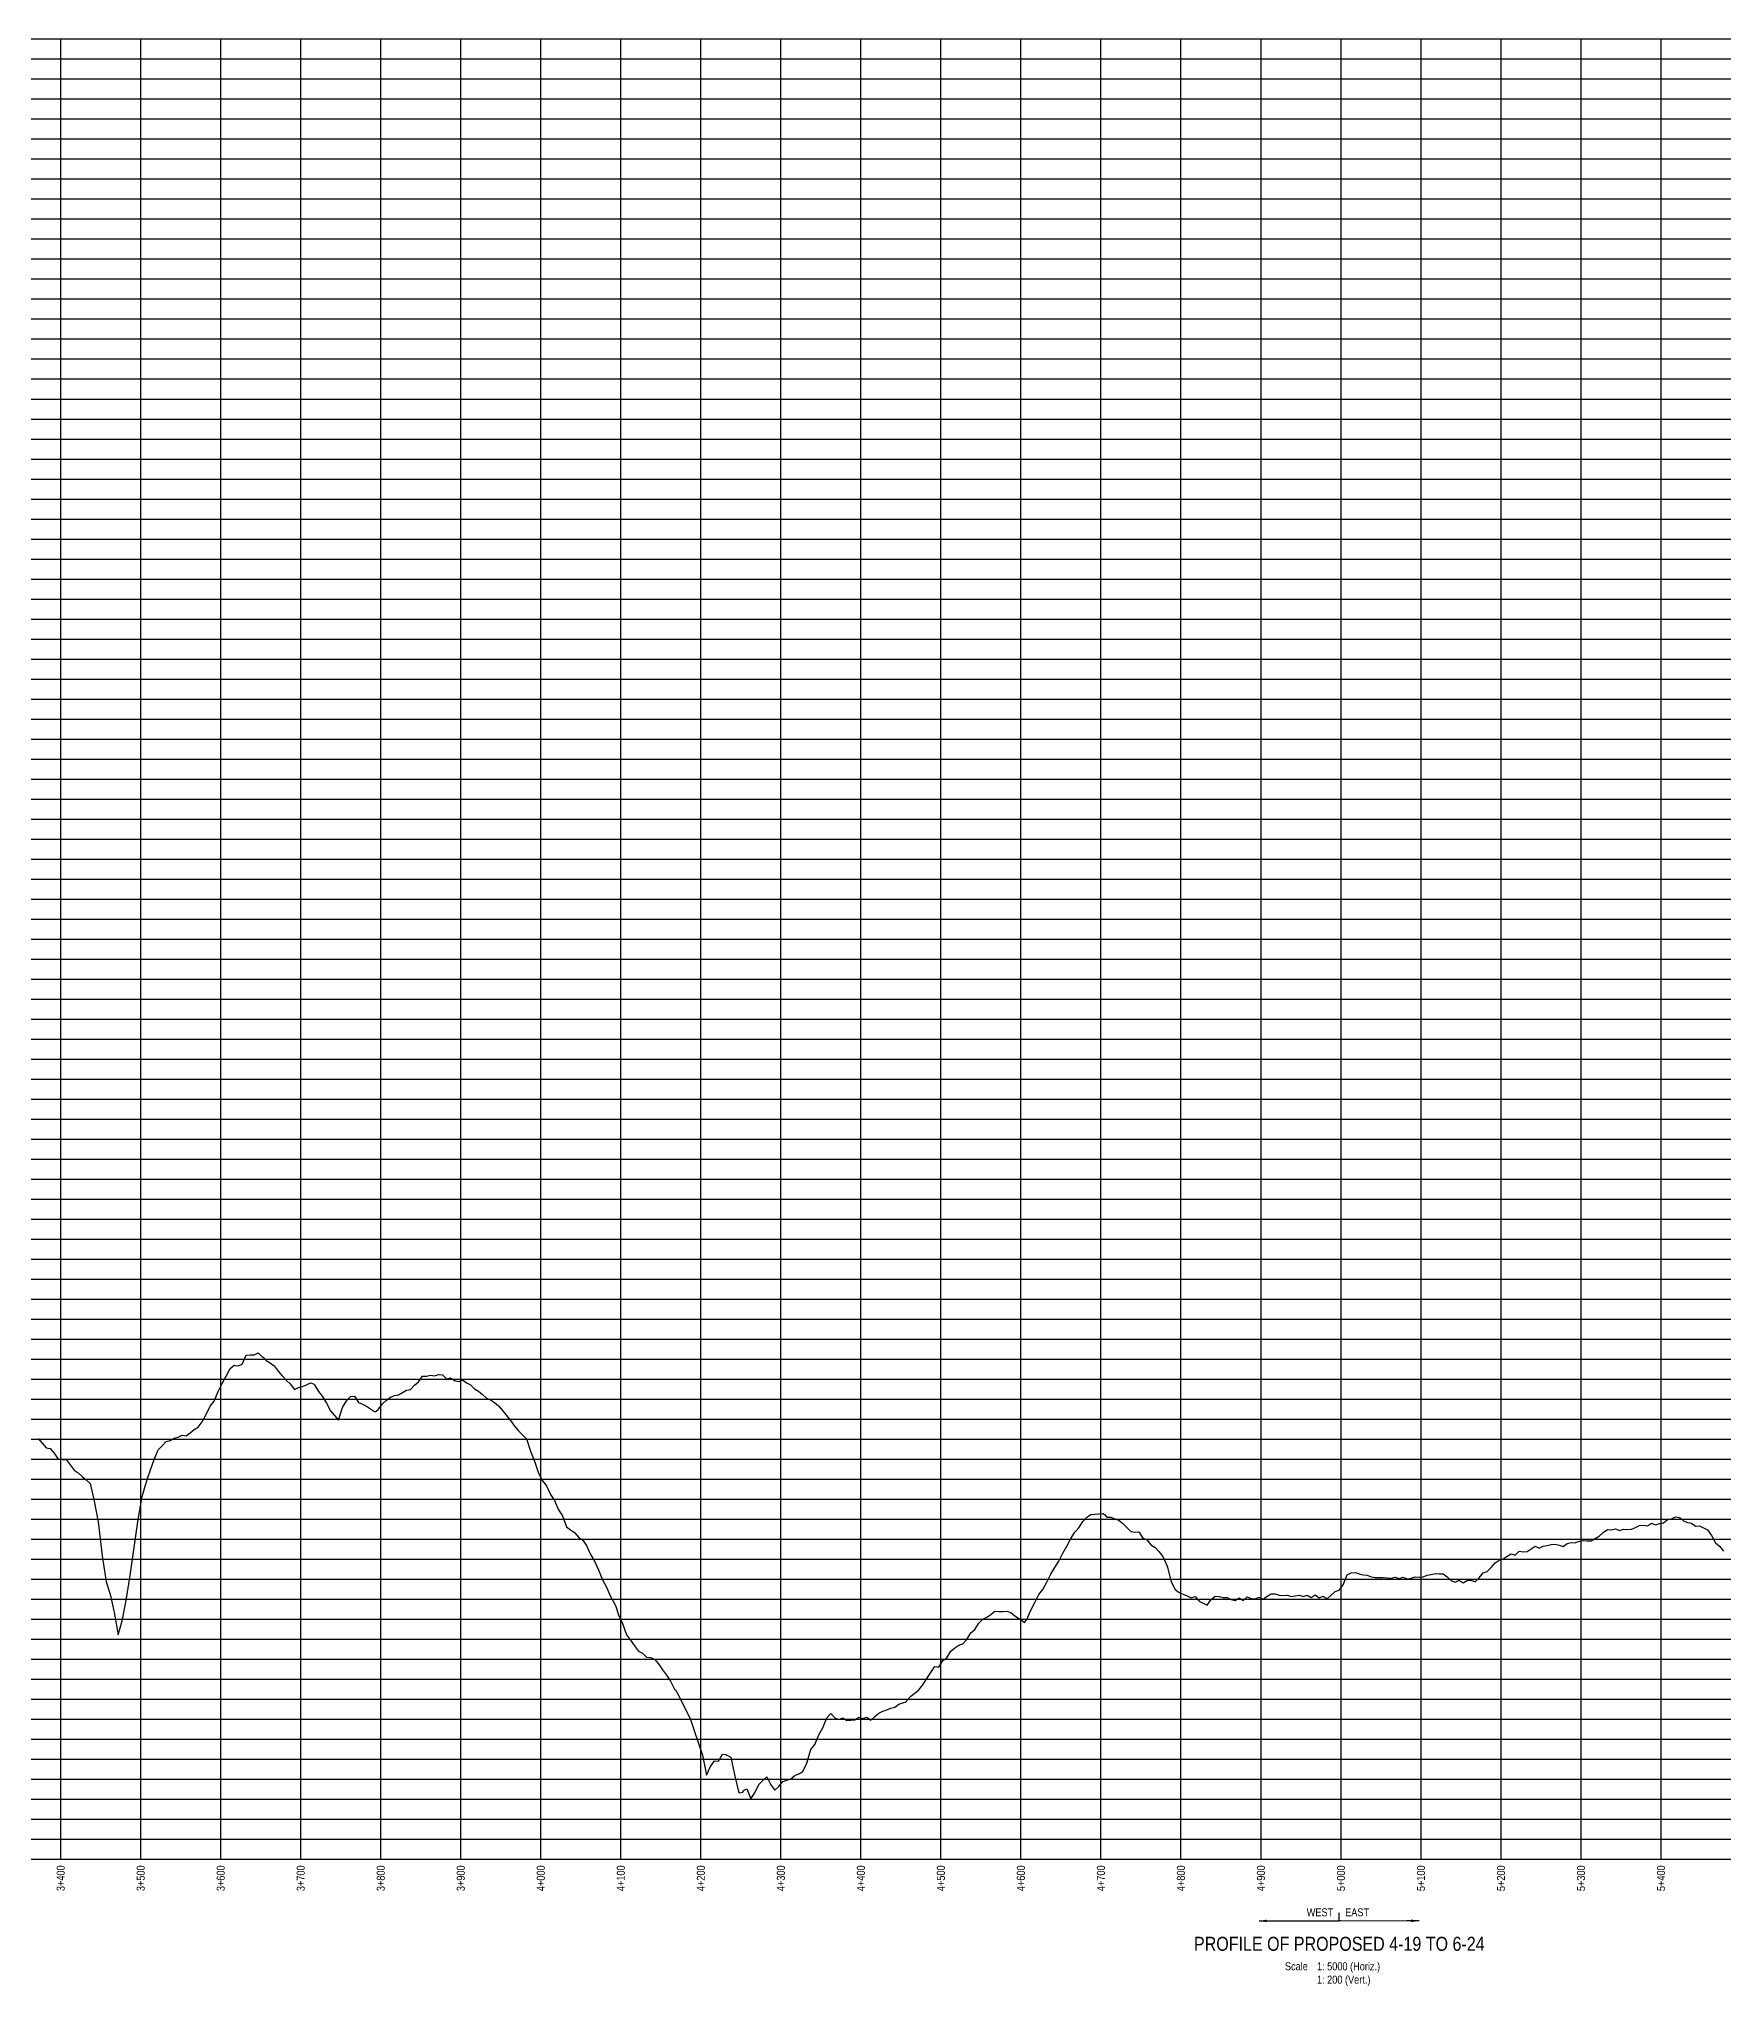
# Model space of a CAD drawing. Extents: x 471563 to 508050, y 6028961 to 6050146.
# Drawn here: x 474972 to 477075, y 6036228 to 6038660 of the extents above; entities that cross this region are included whole.
import ezdxf
from ezdxf.enums import TextEntityAlignment as Align

# ---------------------------------------------------------------- set-up
doc = ezdxf.new("R2010")
doc.units = 0
doc.header["$LTSCALE"] = 5
for name, color, linetype in [('CG-NOTES', 7, 'Continuous'), ('DETAIL-T', 7, 'Continuous'), ('L-DETAIL-T', 3, 'Continuous'), ('P-CROSSINGS-GRID', 8, 'Continuous'), ('P-CROSSINGS-LINE', 3, 'Continuous')]:
    doc.layers.add(name, color=color, linetype=linetype)
doc.styles.add('140', font='ARIALN.TTF', dxfattribs={"height": 15})
doc.styles.add('80', font='ARIALN.TTF', dxfattribs={"height": 10})
doc.styles.add('80CG', font='ARIALN.TTF', dxfattribs={"height": 10})
doc.styles.add('80L', font='ARIALN.TTF', dxfattribs={"height": 10})
doc.dimstyles.new('Compass 5 000', dxfattribs={"dimscale": 5, "dimtxt": 9, "dimasz": 2, "dimexe": 0.2, "dimexo": 0.0625, "dimgap": 0.5, "dimtad": 0, "dimtih": 1, "dimtoh": 1, "dimzin": 0, "dimdsep": 46, "dimtxsty": '80CG', "dimcen": 0.1, "dimse1": 1, "dimse2": 1, "dimclrd": 256, "dimclrt": 256, "dimaunit": 1, "dimadec": 4, "dimazin": 0, "dimtfac": 0.06, "dimtofl": 0, "dimtmove": 0, "dimatfit": 1, "dimfxl": 0.2, "dimtolj": 1, "dimtzin": 0, "dimlwd": -1, "dimarcsym": 0})

msp = doc.modelspace()

# ---------------------------------------------------------------- linework, layer by layer
at = {"layer": 'CG-NOTES'}
msp.add_line((476595.643, 6036309.117), (476595.643, 6036319.112), dxfattribs=at)
at = {"layer": 'P-CROSSINGS-GRID', "color": 8}
for p, q in [((471600.708, 6038659.869), (481495.475, 6038659.869)), ((474998.911, 6036386.071), (474998.911, 6038659.869)), ((475098.858, 6036386.071), (475098.858, 6038659.869)), ((475198.805, 6036386.071), (475198.805, 6038659.869)), ((475298.752, 6036386.071), (475298.752, 6038659.869)), ((475398.7, 6036386.071), (475398.7, 6038659.869)), ((475498.647, 6036386.071), (475498.647, 6038659.869)), ((475598.594, 6036386.071), (475598.594, 6038659.869)), ((475698.541, 6036386.071), (475698.541, 6038659.869)), ((475798.488, 6036386.071), (475798.488, 6038659.869)), ((475898.435, 6036386.071), (475898.435, 6038659.869)), ((475998.382, 6036386.071), (475998.382, 6038659.869)), ((476098.33, 6036386.071), (476098.33, 6038659.869)), ((476198.277, 6036386.071), (476198.277, 6038659.869)), ((476298.224, 6036386.071), (476298.224, 6038659.869)), ((476398.171, 6036386.071), (476398.171, 6038659.869)), ((476498.118, 6036386.071), (476498.118, 6038659.869)), ((476598.065, 6036386.071), (476598.065, 6038659.869)), ((476698.012, 6036386.071), (476698.012, 6038659.869)), ((476797.96, 6036386.071), (476797.96, 6038659.869)), ((476897.907, 6036386.071), (476897.907, 6038659.869)), ((476997.854, 6036386.071), (476997.854, 6038659.869)), ((471600.708, 6038634.882), (481495.475, 6038634.882)), ((471600.708, 6038609.895), (481495.475, 6038609.895)), ((471600.708, 6038584.908), (481495.475, 6038584.908)), ((471600.708, 6038559.921), (481495.475, 6038559.921)), ((471600.708, 6038534.935), (481495.475, 6038534.935)), ((471600.708, 6038509.948), (481495.475, 6038509.948)), ((471600.708, 6038484.961), (481495.475, 6038484.961)), ((471600.708, 6038459.974), (481495.475, 6038459.974)), ((471600.708, 6038434.987), (481495.475, 6038434.987)), ((471600.708, 6038410.001), (481495.475, 6038410.001)), ((471600.708, 6038385.014), (481495.475, 6038385.014)), ((471600.708, 6038360.027), (481495.475, 6038360.027)), ((471600.708, 6038335.04), (481495.475, 6038335.04)), ((471600.708, 6038310.054), (481495.475, 6038310.054)), ((471600.708, 6038285.067), (481495.475, 6038285.067)), ((471600.708, 6038260.08), (481495.475, 6038260.08)), ((471600.708, 6038235.093), (481495.475, 6038235.093)), ((471600.708, 6038210.106), (481495.475, 6038210.106)), ((471600.708, 6038185.12), (481495.475, 6038185.12)), ((471600.708, 6038160.133), (481495.475, 6038160.133)), ((471600.708, 6038135.146), (481495.475, 6038135.146)), ((471600.708, 6038110.159), (481495.475, 6038110.159)), ((471600.708, 6038085.172), (481495.475, 6038085.172)), ((471600.708, 6038060.186), (481495.475, 6038060.186)), ((471600.708, 6038035.199), (481495.475, 6038035.199)), ((471600.708, 6038010.212), (481495.475, 6038010.212)), ((471600.708, 6037985.225), (481495.475, 6037985.225)), ((471600.708, 6037960.239), (481495.475, 6037960.239)), ((471600.708, 6037935.252), (481495.475, 6037935.252)), ((471600.708, 6037910.265), (481495.475, 6037910.265)), ((471600.708, 6037885.278), (481495.475, 6037885.278)), ((471600.708, 6037860.291), (481495.475, 6037860.291)), ((471600.708, 6037835.305), (481495.475, 6037835.305)), ((471600.708, 6037810.318), (481495.475, 6037810.318)), ((471600.708, 6037785.331), (481495.475, 6037785.331)), ((471600.708, 6037760.344), (481495.475, 6037760.344)), ((471600.708, 6037735.357), (481495.475, 6037735.357)), ((471600.708, 6037710.371), (481495.475, 6037710.371)), ((471600.708, 6037685.384), (481495.475, 6037685.384)), ((471600.708, 6037660.397), (481495.475, 6037660.397)), ((471600.708, 6037635.41), (481495.475, 6037635.41)), ((471600.708, 6037610.424), (481495.475, 6037610.424)), ((471600.708, 6037585.437), (481495.475, 6037585.437)), ((471600.708, 6037560.45), (481495.475, 6037560.45)), ((471600.708, 6037535.463), (481495.475, 6037535.463)), ((471600.708, 6037510.476), (481495.475, 6037510.476)), ((471600.708, 6037485.49), (481495.475, 6037485.49)), ((471600.708, 6037460.503), (481495.475, 6037460.503)), ((471600.708, 6037435.516), (481495.475, 6037435.516)), ((471600.708, 6037410.529), (481495.475, 6037410.529)), ((471600.708, 6037385.542), (481495.475, 6037385.542)), ((471600.708, 6037360.556), (481495.475, 6037360.556)), ((471600.708, 6037335.569), (481495.475, 6037335.569)), ((471600.708, 6037310.582), (481495.475, 6037310.582)), ((471600.708, 6037285.595), (481495.475, 6037285.595)), ((471600.708, 6037260.609), (481495.475, 6037260.609)), ((471600.708, 6037235.622), (481495.475, 6037235.622)), ((471600.708, 6037210.635), (481495.475, 6037210.635)), ((471600.708, 6037185.648), (481495.475, 6037185.648)), ((471600.708, 6037160.661), (481495.475, 6037160.661)), ((471600.708, 6037135.675), (481495.475, 6037135.675)), ((471600.708, 6037110.688), (481495.475, 6037110.688)), ((471600.708, 6037085.701), (481495.475, 6037085.701)), ((471600.708, 6037060.714), (481495.475, 6037060.714)), ((471600.708, 6037035.727), (481495.475, 6037035.727)), ((471600.708, 6037010.741), (481495.475, 6037010.741)), ((471600.708, 6036985.754), (481495.475, 6036985.754)), ((471600.708, 6036960.767), (481495.475, 6036960.767)), ((471600.708, 6036935.78), (481495.475, 6036935.78)), ((471600.708, 6036910.794), (481495.475, 6036910.794)), ((471600.708, 6036885.807), (481495.475, 6036885.807)), ((471600.708, 6036860.82), (481495.475, 6036860.82)), ((471600.708, 6036835.833), (481495.475, 6036835.833)), ((471600.708, 6036810.846), (481495.475, 6036810.846)), ((471600.708, 6036785.86), (481495.475, 6036785.86)), ((471600.708, 6036760.873), (481495.475, 6036760.873)), ((471600.708, 6036735.886), (481495.475, 6036735.886)), ((471600.708, 6036710.899), (481495.475, 6036710.899)), ((471600.708, 6036685.912), (481495.475, 6036685.912)), ((471600.708, 6036660.926), (481495.475, 6036660.926)), ((471600.708, 6036635.939), (481495.475, 6036635.939)), ((471600.708, 6036610.952), (481495.475, 6036610.952)), ((471600.708, 6036585.965), (481495.475, 6036585.965)), ((471600.708, 6036560.979), (481495.475, 6036560.979)), ((471600.708, 6036535.992), (481495.475, 6036535.992)), ((471600.708, 6036511.005), (481495.475, 6036511.005)), ((471600.708, 6036486.018), (481495.475, 6036486.018)), ((471600.708, 6036461.031), (481495.475, 6036461.031)), ((471600.708, 6036436.045), (481495.475, 6036436.045)), ((471600.708, 6036411.058), (481495.475, 6036411.058)), ((471600.708, 6036386.071), (481495.475, 6036386.071))]:
    msp.add_line(p, q, dxfattribs=at)
at = {"layer": 'P-CROSSINGS-LINE', "color": 3, "flags": 128}
msp.add_lwpolyline([(474970.708, 6036911.646), (474975.708, 6036905.963), (474980.708, 6036899.914), (474985.708, 6036899.224), (474990.708, 6036893.347), (474995.708, 6036885.69), (475000.708, 6036885.362), (475005.708, 6036885.529), (475010.708, 6036878.676), (475015.708, 6036872.077), (475020.708, 6036868.734), (475025.708, 6036864.015), (475030.708, 6036860.04), (475035.708, 6036855.335), (475040.708, 6036833.189), (475045.708, 6036807.6), (475050.708, 6036765.122), (475055.708, 6036732.795), (475060.708, 6036717.25), (475065.708, 6036694.127), (475070.708, 6036666.246), (475075.708, 6036683.887), (475080.708, 6036709.228), (475085.708, 6036740.506), (475090.708, 6036775.632), (475095.708, 6036810.6), (475100.708, 6036839.24), (475105.708, 6036856.334), (475107.604, 6036862.932), (475110.708, 6036871.244), (475115.708, 6036885.293), (475120.708, 6036897.468), (475125.708, 6036902.551), (475130.708, 6036907.678), (475135.708, 6036909.228), (475140.708, 6036912.182), (475145.708, 6036913.361), (475150.708, 6036915.612), (475155.708, 6036915.111), (475160.708, 6036918.834), (475165.708, 6036922.985), (475170.708, 6036925.66), (475175.708, 6036932.524), (475180.708, 6036941.717), (475185.708, 6036951.917), (475190.708, 6036958.118), (475195.708, 6036970.414), (475200.708, 6036980.278), (475205.708, 6036989.311), (475210.708, 6036999.082), (475215.708, 6037003.234), (475216.889, 6037002.946), (475220.708, 6037002.467), (475225.708, 6037004.414), (475230.708, 6037015.684), (475235.708, 6037016.319), (475240.708, 6037016.332), (475245.708, 6037018.615), (475250.708, 6037013.686), (475251.268, 6037013.712), (475255.708, 6037009.059), (475260.708, 6037006.242), (475265.708, 6037002.537), (475270.708, 6036995.765), (475275.708, 6036989.905), (475280.708, 6036984.121), (475285.332, 6036980.09), (475290.708, 6036972.755), (475295.708, 6036975.149), (475300.708, 6036976.776), (475305.708, 6036978.798), (475310.708, 6036981.312), (475314.464, 6036979.999), (475315.708, 6036978.728), (475320.708, 6036970.237), (475325.708, 6036964.213), (475330.708, 6036955.907), (475335.708, 6036946.197), (475340.708, 6036940.317), (475345.708, 6036934.566), (475350.708, 6036950.203), (475355.708, 6036958.813), (475360.708, 6036964.119), (475365.708, 6036964.651), (475370.708, 6036956.557), (475375.708, 6036954.341), (475380.708, 6036951.878), (475385.708, 6036948.713), (475390.708, 6036945.161), (475392.562, 6036945.302), (475395.708, 6036948.163), (475400.708, 6036954.959), (475405.708, 6036959.635), (475410.708, 6036963.081), (475415.708, 6036965.265), (475420.708, 6036965.975), (475425.708, 6036968.887), (475430.708, 6036972.01), (475435.708, 6036972.775), (475440.708, 6036978.364), (475445.708, 6036982.482), (475450.708, 6036989.356), (475455.708, 6036989.472), (475460.708, 6036990.765), (475465.708, 6036989.923), (475470.708, 6036991.713), (475475.708, 6036991.106), (475480.708, 6036986.323), (475485.708, 6036987.351), (475490.708, 6036984.215), (475495.708, 6036982.715), (475497.395, 6036983.289), (475500.708, 6036985.014), (475505.708, 6036981.226), (475510.708, 6036978.804), (475515.708, 6036973.605), (475520.708, 6036970.639), (475525.708, 6036966.698), (475530.708, 6036961.927), (475535.708, 6036959.749), (475540.708, 6036956.609), (475545.708, 6036952.456), (475550.708, 6036946.64), (475555.708, 6036940.517), (475560.708, 6036933.966), (475565.708, 6036927.092), (475570.708, 6036921.135), (475575.708, 6036916.25), (475580.708, 6036911.063), (475585.708, 6036895.945), (475590.708, 6036883.244), (475595.708, 6036868.271), (475600.708, 6036858.561), (475605.708, 6036852.34), (475610.708, 6036841.684), (475615.708, 6036834.063), (475620.708, 6036822.45), (475625.708, 6036815.213), (475630.708, 6036801.445), (475635.708, 6036797.591), (475640.708, 6036794.276), (475645.708, 6036788.548), (475650.708, 6036784.844), (475655.708, 6036777.872), (475660.263, 6036767.377), (475665.708, 6036758.605), (475670.708, 6036747.641), (475675.708, 6036735.282), (475680.708, 6036726.12), (475685.708, 6036714.236), (475690.708, 6036705.513), (475692.108, 6036701.749), (475695.708, 6036691.332), (475700.708, 6036680.393), (475705.708, 6036666.23), (475710.708, 6036659.572), (475715.708, 6036652.735), (475720.708, 6036645.899), (475725.412, 6036643.277), (475730.708, 6036638.568), (475735.708, 6036637.866), (475740.708, 6036635.962), (475745.708, 6036630.091), (475750.708, 6036622.658), (475755.708, 6036615.854), (475760.708, 6036608.59), (475765.708, 6036598.349), (475766.989, 6036597.616), (475770.708, 6036591.021), (475775.708, 6036580.763), (475780.708, 6036571.009), (475785.708, 6036560.492), (475790.708, 6036545.701), (475795.708, 6036530.553), (475800.708, 6036515.978), (475805.708, 6036491.233), (475810.708, 6036501.945), (475815.708, 6036508.86), (475820.708, 6036508.778), (475825.708, 6036517.487), (475829.841, 6036516.699), (475830.708, 6036515.935), (475835.708, 6036513.61), (475840.708, 6036489.7), (475845.708, 6036468.834), (475850.708, 6036469.998), (475851.561, 6036471.912), (475855.708, 6036474.024), (475860.708, 6036461.499), (475865.708, 6036468.889), (475870.708, 6036479.344), (475875.708, 6036484.471), (475880.708, 6036489.089), (475885.708, 6036478.964), (475890.708, 6036472.205), (475895.708, 6036476.917), (475900.708, 6036483.323), (475905.708, 6036484.913), (475910.708, 6036486.668), (475915.708, 6036490.529), (475920.708, 6036492.787), (475925.708, 6036495.542), (475930.708, 6036505.952), (475935.708, 6036522.964), (475940.708, 6036529.401), (475945.708, 6036541.445), (475950.708, 6036550.308), (475955.708, 6036562.834), (475960.708, 6036568.033), (475965.708, 6036562.554), (475970.708, 6036560.652), (475975.708, 6036562.554), (475980.708, 6036559.503), (475985.708, 6036559.726), (475990.708, 6036560.197), (475995.708, 6036563.68), (476000.708, 6036561.726), (476005.708, 6036563.424), (476010.708, 6036559.645), (476015.708, 6036564.178), (476020.708, 6036568.567), (476025.708, 6036570.856), (476030.708, 6036572.601), (476035.708, 6036574.624), (476040.708, 6036575.892), (476045.708, 6036579.863), (476050.708, 6036581.475), (476054.812, 6036582.794), (476055.708, 6036584.441), (476060.708, 6036589.855), (476065.708, 6036593.475), (476070.708, 6036597.816), (476075.708, 6036604.007), (476080.708, 6036611.667), (476085.708, 6036619.369), (476090.708, 6036626.865), (476095.708, 6036626.02), (476100.708, 6036634.511), (476105.708, 6036637.547), (476110.708, 6036645.938), (476115.708, 6036650.086), (476120.708, 6036653.455), (476125.708, 6036655.039), (476130.708, 6036660.401), (476135.708, 6036669.007), (476140.708, 6036673.178), (476145.708, 6036681.153), (476150.708, 6036686.1), (476155.708, 6036688.654), (476160.708, 6036691.809), (476165.708, 6036695.962), (476170.708, 6036695.391), (476175.708, 6036695.722), (476180.708, 6036695.777), (476185.708, 6036694.141), (476190.708, 6036689.963), (476195.342, 6036687.404), (476200.708, 6036683.589), (476202.868, 6036681.584), (476205.708, 6036685.651), (476210.708, 6036697.256), (476215.708, 6036706.667), (476220.708, 6036716.95), (476225.708, 6036722.934), (476230.708, 6036732.356), (476235.708, 6036742.331), (476240.708, 6036750.59), (476245.708, 6036758.482), (476250.708, 6036768.453), (476255.708, 6036776.996), (476260.708, 6036786.577), (476265.708, 6036794.645), (476270.708, 6036800.015), (476275.708, 6036808.139), (476280.708, 6036813.275), (476285.708, 6036816.571), (476290.708, 6036817.214), (476295.708, 6036817.432), (476300.708, 6036818.083), (476302.525, 6036816.782), (476305.708, 6036813.395), (476310.708, 6036813.281), (476315.708, 6036811.307), (476320.708, 6036809.745), (476325.708, 6036805.535), (476330.708, 6036800.656), (476335.708, 6036795.668), (476340.708, 6036794.637), (476345.708, 6036795.128), (476350.708, 6036787.168), (476351.737, 6036786.754), (476355.708, 6036785.213), (476360.708, 6036778.7), (476365.708, 6036776.038), (476370.708, 6036770.57), (476375.708, 6036764.1), (476380.708, 6036752.217), (476385.708, 6036732.38), (476390.708, 6036723.006), (476395.708, 6036719.131), (476400.708, 6036717.077), (476405.708, 6036714.932), (476410.708, 6036712.606), (476415.708, 6036714.398), (476420.708, 6036708.486), (476425.708, 6036705.831), (476430.708, 6036703.584), (476435.708, 6036710.563), (476440.708, 6036714.737), (476445.708, 6036714.12), (476450.708, 6036713.212), (476455.708, 6036713.036), (476460.708, 6036710.505), (476465.708, 6036709.196), (476470.708, 6036712.411), (476475.708, 6036709.099), (476480.708, 6036713.665), (476485.708, 6036711.567), (476490.708, 6036711.546), (476495.708, 6036713.547), (476500.708, 6036710.972), (476505.708, 6036714.762), (476510.708, 6036717.799), (476515.708, 6036717.404), (476520.708, 6036715.923), (476525.708, 6036715.597), (476530.708, 6036715.882), (476535.708, 6036714.248), (476540.708, 6036715.259), (476545.708, 6036715.794), (476550.708, 6036714.243), (476555.708, 6036715.993), (476560.708, 6036713.179), (476565.708, 6036716.55), (476570.708, 6036712.725), (476575.708, 6036714.689), (476580.708, 6036711.203), (476585.708, 6036716.136), (476590.708, 6036720.566), (476595.708, 6036722.057), (476600.708, 6036728.84), (476605.708, 6036741.146), (476610.708, 6036743.925), (476615.708, 6036744.286), (476620.708, 6036742.524), (476625.708, 6036741.429), (476630.708, 6036740.996), (476635.708, 6036739.034), (476640.708, 6036738.117), (476645.708, 6036738.132), (476650.708, 6036738), (476655.708, 6036737.465), (476660.708, 6036737.319), (476665.708, 6036738.576), (476670.708, 6036736.782), (476675.708, 6036738.555), (476680.708, 6036736.376), (476685.708, 6036736.96), (476690.708, 6036738.678), (476695.708, 6036738.412), (476700.708, 6036738.877), (476705.708, 6036740.907), (476710.708, 6036741.826), (476715.708, 6036742.829), (476720.708, 6036742.426), (476725.708, 6036742.776), (476730.708, 6036738.789), (476735.708, 6036734.4), (476740.708, 6036732.156), (476745.708, 6036734.748), (476750.708, 6036731.448), (476755.708, 6036734.05), (476760.708, 6036734.498), (476765.708, 6036732.639), (476770.708, 6036737.716), (476775.708, 6036743.668), (476780.708, 6036745.394), (476785.708, 6036750.664), (476790.708, 6036756.448), (476795.708, 6036759.859), (476800.708, 6036761.249), (476805.708, 6036764.695), (476810.708, 6036767.487), (476815.708, 6036765.751), (476820.708, 6036770.739), (476825.708, 6036770.029), (476830.708, 6036770.32), (476835.708, 6036773.713), (476840.708, 6036777.049), (476845.708, 6036774.466), (476850.708, 6036777.27), (476855.708, 6036778.128), (476860.708, 6036779.198), (476865.708, 6036779.541), (476870.708, 6036778.503), (476875.708, 6036776.883), (476880.708, 6036780.496), (476885.708, 6036781.718), (476890.708, 6036781.281), (476895.708, 6036783.409), (476900.708, 6036784.259), (476905.708, 6036783.701), (476910.708, 6036783.994), (476915.708, 6036786.766), (476920.708, 6036789.781), (476925.708, 6036794.118), (476930.708, 6036797.94), (476935.708, 6036797.527), (476940.708, 6036798.799), (476945.708, 6036796.874), (476950.708, 6036798.369), (476955.708, 6036797.915), (476960.708, 6036798.35), (476965.708, 6036800.648), (476970.708, 6036802.959), (476975.708, 6036803.491), (476980.708, 6036802.664), (476985.708, 6036806.016), (476990.708, 6036803.825), (476995.708, 6036805.353), (477000.708, 6036806.288), (477005.708, 6036810.375), (477010.708, 6036811.256), (477015.708, 6036813.793), (477020.708, 6036813.152), (477022.181, 6036812.022), (477025.708, 6036808.902), (477030.708, 6036806.797), (477035.708, 6036805.916), (477040.708, 6036801.934), (477045.708, 6036802.746), (477050.708, 6036800.141), (477055.708, 6036797.538), (477060.708, 6036790.525), (477065.708, 6036781.351), (477070.708, 6036777.251), (477075.708, 6036770.973)], dxfattribs=at)

# ---------------------------------------------------------------- texts
at = {"style": '80'}
for s, p in [('3+400', (474998.824, 6036378.407)), ('3+500', (475098.771, 6036378.407)), ('3+600', (475198.718, 6036378.407)), ('3+700', (475298.665, 6036378.407)), ('3+800', (475398.613, 6036378.407)), ('3+900', (475498.56, 6036378.407)), ('4+000', (475598.507, 6036378.407)), ('4+100', (475698.454, 6036378.407)), ('4+200', (475798.401, 6036378.407)), ('4+300', (475898.348, 6036378.407)), ('4+400', (475998.295, 6036378.407)), ('4+500', (476098.243, 6036378.407)), ('4+600', (476198.19, 6036378.407)), ('4+700', (476298.137, 6036378.407)), ('4+800', (476398.084, 6036378.407)), ('4+900', (476498.031, 6036378.407)), ('5+000', (476597.978, 6036378.407)), ('5+100', (476697.925, 6036378.407)), ('5+200', (476797.873, 6036378.407)), ('5+300', (476897.82, 6036378.407)), ('5+400', (476997.767, 6036378.407))]:
    msp.add_text(s, height=9.9947, rotation=90, dxfattribs=at).set_placement(p, align=Align.MIDDLE_RIGHT)
at = {"layer": 'DETAIL-T', "insert": (476528.023, 6036257.319), "char_height": 9.99471, "attachment_point": 1, "style": '80L'}
msp.add_mtext_dynamic_manual_height_columns('Scale^I1: 5000 (Horiz.)\\P^I1: 200 (Vert.)', width=217.1051, gutter_width=45, heights=[0], dxfattribs=at)
at = {"layer": 'L-DETAIL-T', "insert": (476595.923, 6036289.176), "char_height": 17.49075, "width": 384.69844, "attachment_point": 2, "rotation": 0, "style": '140'}
msp.add_mtext('PROFILE OF PROPOSED 4-19 TO 6-24', dxfattribs=at)

# ---------------------------------------------------------------- leaders
at = {"layer": 'CG-NOTES', "path_type": 1}
for points in [[(476495.696, 6036309.117), (476595.643, 6036309.117)], [(476695.59, 6036309.117), (476595.643, 6036309.117)]]:
    msp.add_leader(points, dimstyle='Compass 5 000', override={"dimgap": 0.5, "dimtad": 0}, dxfattribs=at)

# ---------------------------------------------------------------- next in the draw order: texts
at = {"color": 3, "insert": (476588.279, 6036324.79), "char_height": 9.9947, "width": 78.38986, "attachment_point": 3, "style": '80', "bg_fill": 2}
msp.add_mtext('WEST', dxfattribs=at)

# ---------------------------------------------------------------- next in the draw order: texts
at = {"color": 3, "insert": (476603.229, 6036324.79), "char_height": 9.9947, "width": 71.7585, "attachment_point": 1, "style": '80', "bg_fill": 2}
msp.add_mtext('EAST', dxfattribs=at)

doc.saveas('drawing.dxf')
